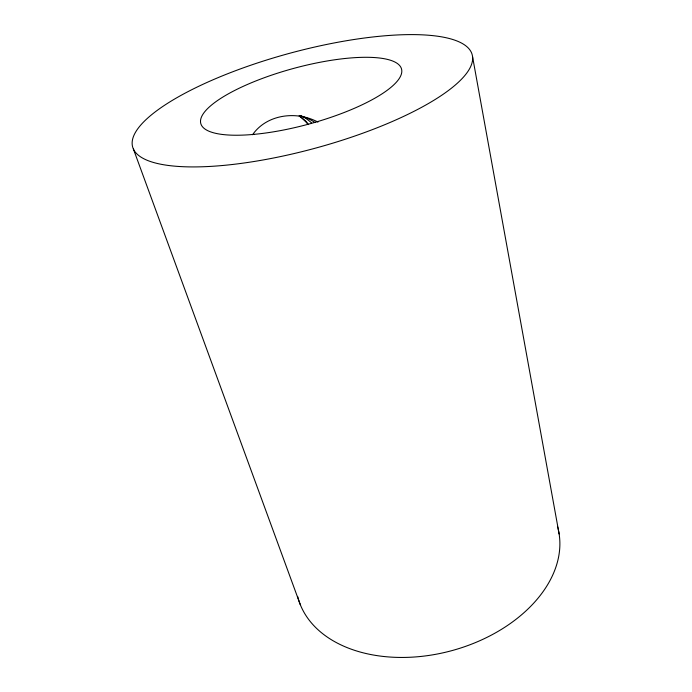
<?xml version="1.0" encoding="UTF-8"?>
<svg xmlns="http://www.w3.org/2000/svg" width="692" height="692" viewBox="0 0 692 692"><rect width="100%" height="100%" fill="white"/><g stroke="black" fill="none" stroke-linecap="round" stroke-linejoin="round"><path stroke-width="1.04" d="M252.554 134.732C266.896 114.111 296.738 110.625 317.957 122.103M299.411 115.702L306.028 121.498L308.58 124.603M133.374 148.962L300.302 604.652M472.541 56.614A175.915 49.149 -15.2 0 1 222.461 165.509A175.915 49.149 -15.2 0 1 212.176 80.16A175.915 49.149 -15.2 0 1 472.541 56.614L559.127 533.964M558.193 529.207A134.551 91.327 -15.2 0 1 449.307 651.31A134.551 91.327 -15.2 0 1 297.638 596.383M557.467 526.413A134.551 91.327 -15.2 0 1 557.968 528.273M301.011 115.659A57.029 49.504 -73.3 0 1 311.4 122.778M299.091 115.919A56.164 49.011 -73.8 0 1 307.542 123.79M300.484 116.022A57.929 50.006 -72.7 0 1 314.903 122.475M254.301 134.335A103.99 28.848 -15.2 0 0 401.732 70.022A103.99 28.848 -15.2 0 0 247.485 84.433A103.99 28.848 -15.2 0 0 254.301 134.335"/></g></svg>
